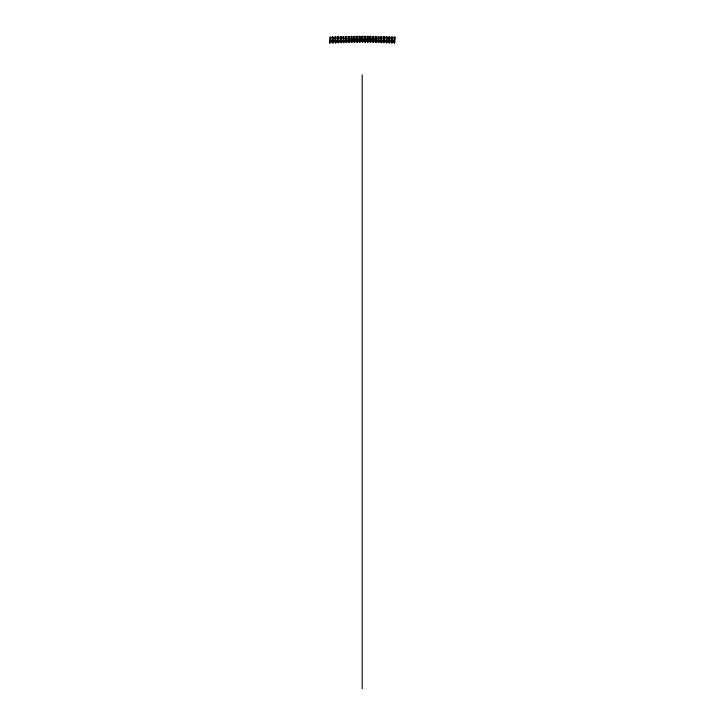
<?xml version="1.0" encoding="UTF-8"?>
<svg xmlns="http://www.w3.org/2000/svg" width="725" height="725" viewBox="0 0 725 725"><rect width="100%" height="100%" fill="white"/><g stroke="black" fill="none" stroke-linecap="round" stroke-linejoin="round"><path stroke-width="1.09" d="M370.729 38.434L394.989 39.078M357.253 38.162L370.729 38.298M395.143 37.51L360.017 36.54M354.616 36.839L360.017 36.685M335.693 38.878L357.253 38.316M394.092 42.204L394.137 41.126M394.518 42.222L394.572 41.144L389.18 40.899A647.978 647.978 0 0 0 329.821 41.144L330.926 40.881L329.857 40.926L329.866 42.222L362.192 41.416L394.518 42.222L394.518 41.144A647.942 647.942 0 0 0 367.584 40.364L356.791 40.364A647.942 647.942 0 0 0 329.821 41.144M389.76 40.926L390.775 40.972M330.301 37.455L354.616 36.721M335.684 38.76L330.292 38.978M330.247 41.126L330.301 42.204M358.522 40.355L357.507 40.355M362.192 74.883L362.192 688.75M329.866 41.144A646.927 646.927 0 0 1 394.518 41.144M359.808 40.129L360.823 40.346L359.808 40.129M360.968 40.129L361.983 40.346L360.968 40.129M332.567 36.921L332.974 43.065L332.567 36.921M362.119 40.12L363.134 40.346L362.119 40.12M363.27 40.129L364.285 40.346L363.27 40.129M364.421 40.129L365.436 40.355L364.421 40.129M335.267 36.803L335.648 42.947L335.267 36.803M365.572 40.129L366.587 40.355L365.572 40.129M366.732 40.138L367.738 40.364L366.732 40.138M337.977 36.703L338.33 42.848L337.977 36.703M367.883 40.147L368.889 40.373L367.883 40.147M369.034 40.156L370.049 40.392L369.034 40.156M370.185 40.174L371.2 40.41L370.185 40.174M340.678 36.603L341.004 42.757L340.678 36.603M371.336 40.192L372.351 40.419L371.336 40.192M343.378 36.522L343.686 42.675L343.378 36.522M372.487 40.21L373.502 40.446L372.487 40.21M373.647 40.228L374.653 40.464L373.647 40.228M374.798 40.247L375.804 40.482L374.798 40.247M346.088 36.449L346.36 42.603L346.088 36.449M375.949 40.274L376.955 40.509L375.949 40.274M377.1 40.292L378.106 40.537L377.1 40.292M348.788 36.386L349.042 42.539L348.788 36.386M378.251 40.319L379.266 40.564L378.251 40.319M379.402 40.355L380.417 40.6L379.402 40.355M380.562 40.383L381.567 40.636L380.562 40.383M351.489 36.341L351.716 42.494L351.489 36.341M381.712 40.419L382.718 40.663L381.712 40.419M382.863 40.455L383.869 40.709L382.863 40.455M354.199 36.295L354.398 42.449L354.199 36.295M384.014 40.491L385.02 40.745L384.014 40.491M385.165 40.527L386.171 40.79L385.165 40.527M386.316 40.573L387.322 40.827L386.316 40.573M356.899 36.268L357.081 42.422L356.899 36.268M387.467 40.618L388.473 40.872L387.467 40.618M359.609 36.259L359.754 42.412L359.609 36.259M388.618 40.663L389.624 40.926L388.618 40.663M390.929 40.763L391.926 41.026L390.929 40.763M362.31 36.25L362.437 42.403L362.31 36.25M392.08 40.808L393.077 41.08L392.08 40.808M393.231 40.863L394.228 41.135L393.231 40.863M365.019 36.259L365.119 42.412L365.019 36.259M367.72 36.277L367.792 42.431L367.72 36.277M370.421 36.304L370.475 42.458L370.421 36.304M373.13 36.341L373.148 42.503L373.13 36.341M375.831 36.395L375.831 42.548L375.831 36.395M378.541 36.458L378.513 42.612L378.541 36.458M381.241 36.531L381.187 42.684L381.241 36.531M383.942 36.612L383.869 42.766L383.942 36.612M386.652 36.712L386.543 42.866L386.652 36.712M389.352 36.812L389.216 42.974L389.352 36.812M392.053 36.93L391.899 43.092L392.053 36.93M394.753 37.066L394.554 43.355L394.753 37.066M332.023 40.827L331.017 41.089L332.023 40.827M333.174 40.781L332.168 41.035L333.174 40.781M334.325 40.727L333.319 40.981L334.325 40.727M335.476 40.682L334.47 40.935L335.476 40.682M336.627 40.627L335.621 40.881L336.627 40.627M337.778 40.591L336.772 40.836L337.778 40.591M338.928 40.546L337.923 40.79L338.928 40.546M340.088 40.5L339.073 40.754L340.088 40.5M341.239 40.464L340.224 40.709L341.239 40.464M342.39 40.428L341.375 40.672L342.39 40.428M343.541 40.392L342.535 40.636L343.541 40.392M344.692 40.364L343.686 40.6L344.692 40.364M345.843 40.337L344.837 40.573L345.843 40.337M346.994 40.301L345.988 40.546L346.994 40.301M348.154 40.283L347.139 40.518L348.154 40.283M349.305 40.256L348.29 40.491L349.305 40.256M350.456 40.237L349.441 40.464L350.456 40.237M351.607 40.21L350.592 40.446L351.607 40.21M352.758 40.192L351.743 40.428L352.758 40.192M353.909 40.183L352.903 40.41L353.909 40.183M355.069 40.165L354.054 40.392L355.069 40.165M356.22 40.156L355.205 40.373L356.22 40.156M357.371 40.147L356.356 40.364L357.371 40.147M359.673 40.129L358.657 40.346L359.673 40.129M330.301 37.047L329.866 43.192L330.301 37.047"/></g></svg>
